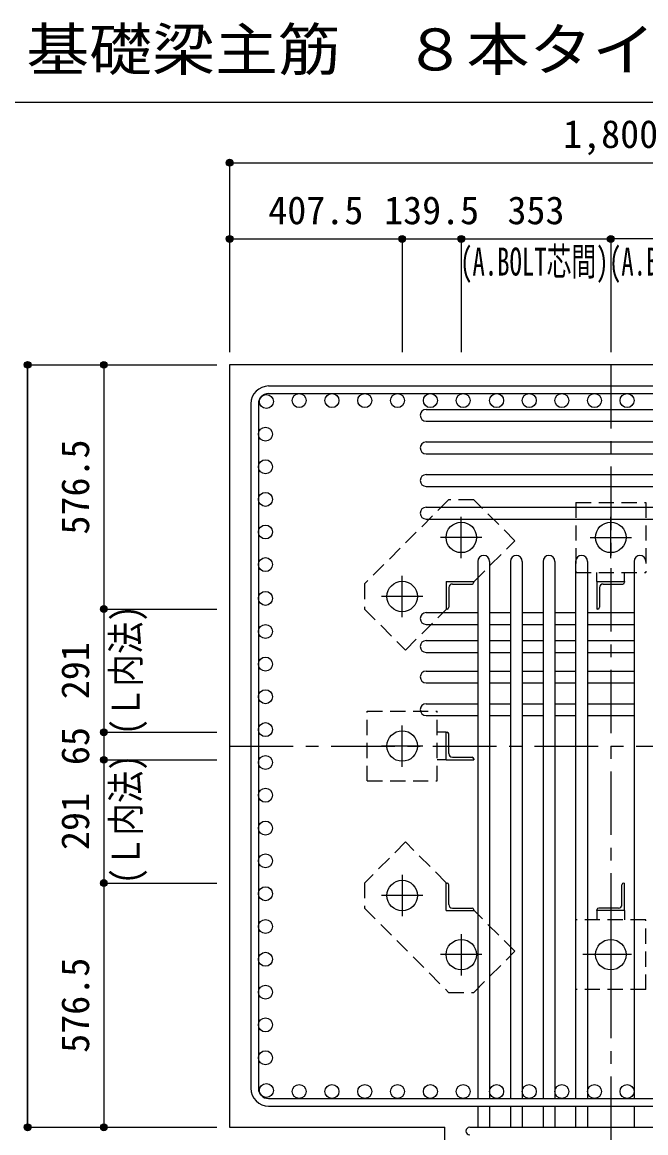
# Model space of a CAD drawing. Units: millimetres at full size, sheet at 1:30. Extents: x -5973 to 5954, y -4195 to 4201.
# Drawn here: x -837 to 635, y -2655 to -33 of the extents above; entities that cross this region are included whole.
import ezdxf
from ezdxf.enums import TextEntityAlignment as Align

# ---------------------------------------------------------------- set-up
doc = ezdxf.new("R2010")
doc.units = ezdxf.units.MM
doc.header["$LTSCALE"] = 30
doc.header["$PDMODE"] = 32
doc.header["$PDSIZE"] = 15
doc.linetypes.add('CHAIN1', pattern=[8, 5, -1, 1, -1])
doc.linetypes.add('DASHED1', pattern=[1.8, 1.2, -0.6])
for name, color, linetype in [('0-1_躯体線', 2, 'Continuous'), ('0-2_アンカーボルト', 4, 'CHAIN1'), ('0-3_立上り筋', 3, 'Continuous'), ('0-4_フープ筋', 7, 'Continuous'), ('0-5_基礎梁筋', 7, 'Continuous'), ('0-6_スタラップ筋', 7, 'Continuous'), ('0-7_文字', 4, 'Continuous'), ('0-9_プレート', 4, 'DASHED1'), ('0-A_アングル', 4, 'Continuous'), ('0-D_寸法', 4, 'Continuous'), ('6-7_文字', 7, 'Continuous'), ('F-0_枠', 6, 'Continuous')]:
    doc.layers.add(name, color=color, linetype=linetype)
doc.styles.add('ＭＳ ゴシック', font='')
doc.styles.get('ＭＳ ゴシック').set_extended_font_data('MS Gothic')

msp = doc.modelspace()

# ---------------------------------------------------------------- linework, layer by layer
at = {"layer": '0-1_躯体線'}
for p, q in [((1852.44, -842.16), (-347.56, -842.16)), ((-347.56, -842.16), (-347.56, -2642.16)), ((-347.56, -2642.16), (160.44, -2642.16)), ((160.44, -3042.16), (160.44, -2642.16))]:
    msp.add_line(p, q, dxfattribs=at)
at = {"layer": '0-2_アンカーボルト'}
for p, q in [((199.44, -1298.46), (199.44, -1200.96)), ((552.44, -1298.36), (552.44, -1200.86)), ((248.14, -1249.66), (150.64, -1249.66)), ((503.64, -1249.66), (601.14, -1249.66)), ((59.94, -1437.96), (59.94, -1340.46)), ((108.64, -1389.16), (11.14, -1389.16)), ((59.94, -1790.96), (59.94, -1693.46)), ((108.64, -1742.16), (11.14, -1742.16)), ((59.94, -2046.46), (59.94, -2143.96)), ((108.74, -2095.16), (11.24, -2095.16)), ((199.44, -2185.96), (199.44, -2283.46)), ((552.44, -2185.96), (552.44, -2283.46)), ((248.24, -2234.66), (150.74, -2234.66)), ((601.24, -2234.66), (486.74, -2234.66))]:
    msp.add_line(p, q, dxfattribs=at)
at = {"layer": '0-2_アンカーボルト', "color": 3, "linetype": 'Continuous'}
for centre in [(199.44, -1249.66), (552.44, -1249.66), (59.94, -1389.16), (59.94, -1742.16), (59.94, -2095.16), (199.44, -2234.66), (552.44, -2234.66)]:
    msp.add_circle(centre, 36, dxfattribs=at)
at = {"layer": '0-3_立上り筋'}
for centre in [(-260.87, -928.86), (-183.41, -926.66), (-105.95, -926.66), (-28.49, -926.66), (48.96, -926.66), (126.42, -926.66), (203.88, -926.66), (282.94, -926.66), (359.94, -926.66), (436.94, -926.66), (513.94, -926.66), (590.94, -926.66), (-263.06, -1005.86), (-263.06, -1082.86), (-263.06, -1159.86), (-263.06, -1236.86), (-263.06, -1313.86), (-263.06, -1393.6), (-263.06, -1471.66), (-263.06, -1548.66), (-263.06, -1625.66), (-263.06, -1703.43), (-263.06, -1780.89), (-263.06, -1858.35), (-263.06, -1935.81), (-263.06, -2013.26), (-263.06, -2090.72), (-263.06, -2168.18), (-263.06, -2245.64), (-263.06, -2323.09), (-263.06, -2400.55), (-263.06, -2478.01), (-260.87, -2555.47), (-183.41, -2557.66), (-105.95, -2557.66), (-28.49, -2557.66), (48.96, -2557.66), (126.42, -2557.66), (203.88, -2557.66), (282.94, -2557.66), (359.94, -2557.66), (436.94, -2557.66), (513.94, -2557.66), (590.94, -2557.66)]:
    msp.add_circle(centre, 16.5, dxfattribs=at)
at = {"layer": '0-4_フープ筋'}
for p, q in [((-255.56, -892.16), (1360.44, -892.16)), ((-255.56, -910.16), (1360.44, -910.16)), ((-297.56, -934.16), (-297.56, -2550.16)), ((-279.56, -934.16), (-279.56, -2550.16)), ((-255.56, -2574.16), (1360.44, -2574.16)), ((-255.56, -2592.16), (1360.44, -2592.16))]:
    msp.add_line(p, q, dxfattribs=at)
for centre, radius, start, end in [((-255.56, -934.16), 42, 90, 180), ((-255.56, -934.16), 24, 90, 180), ((-255.56, -2550.16), 42, 180, 270), ((-255.56, -2550.16), 24, 180, 270)]:
    msp.add_arc(centre, radius, start, end, dxfattribs=at)
at = {"layer": '0-5_基礎梁筋'}
for p, q in [((116.44, -947.36), (1384.44, -947.36)), ((116.44, -975.36), (1384.44, -975.36)), ((116.44, -1024.36), (1384.44, -1024.36)), ((116.44, -1052.36), (1384.44, -1052.36)), ((116.44, -1101.36), (1384.44, -1101.36)), ((116.44, -1129.36), (1384.44, -1129.36)), ((116.44, -1178.36), (1384.44, -1178.36)), ((116.44, -1206.36), (1384.44, -1206.36)), ((238.44, -1306.16), (238.44, -2574.16)), ((266.44, -1306.16), (266.44, -2574.16)), ((315.44, -1306.16), (315.44, -2574.16)), ((343.44, -1306.16), (343.44, -2574.16)), ((392.44, -1306.16), (392.44, -2574.16)), ((420.44, -1306.16), (420.44, -2574.16)), ((469.44, -1306.16), (469.44, -2574.16)), ((497.44, -1306.16), (497.44, -2574.16)), ((607.44, -1306.16), (607.44, -2574.16)), ((116.44, -1427.16), (238.44, -1427.16)), ((266.44, -1427.16), (315.44, -1427.16)), ((343.44, -1427.16), (392.44, -1427.16)), ((420.44, -1427.16), (469.44, -1427.16)), ((497.44, -1427.16), (607.44, -1427.16)), ((116.44, -1455.16), (238.44, -1455.16)), ((266.44, -1455.16), (315.44, -1455.16)), ((343.44, -1455.16), (392.44, -1455.16)), ((420.44, -1455.16), (469.44, -1455.16)), ((497.44, -1455.16), (607.44, -1455.16)), ((116.44, -1493.16), (238.44, -1493.16)), ((266.44, -1493.16), (315.44, -1493.16)), ((343.44, -1493.16), (392.44, -1493.16)), ((420.44, -1493.16), (469.44, -1493.16)), ((497.44, -1493.16), (607.44, -1493.16)), ((116.44, -1521.16), (238.44, -1521.16)), ((266.44, -1521.16), (315.44, -1521.16)), ((343.44, -1521.16), (392.44, -1521.16)), ((420.44, -1521.16), (469.44, -1521.16)), ((497.44, -1521.16), (607.44, -1521.16)), ((116.44, -1565.16), (238.44, -1565.16)), ((266.44, -1565.16), (315.44, -1565.16)), ((343.44, -1565.16), (392.44, -1565.16)), ((420.44, -1565.16), (469.44, -1565.16)), ((497.44, -1565.16), (607.44, -1565.16)), ((116.44, -1593.16), (238.44, -1593.16)), ((266.44, -1593.16), (315.44, -1593.16)), ((343.44, -1593.16), (392.44, -1593.16)), ((420.44, -1593.16), (469.44, -1593.16)), ((497.44, -1593.16), (607.44, -1593.16)), ((116.44, -1642.16), (238.44, -1642.16)), ((266.44, -1642.16), (315.44, -1642.16)), ((343.44, -1642.16), (392.44, -1642.16)), ((420.44, -1642.16), (469.44, -1642.16)), ((497.44, -1642.16), (607.44, -1642.16)), ((116.44, -1670.16), (238.44, -1670.16)), ((266.44, -1670.16), (315.44, -1670.16)), ((343.44, -1670.16), (392.44, -1670.16)), ((420.44, -1670.16), (469.44, -1670.16)), ((497.44, -1670.16), (607.44, -1670.16)), ((238.44, -2592.16), (238.44, -2642.16)), ((266.44, -2592.16), (266.44, -2642.16)), ((315.44, -2592.16), (315.44, -2642.16)), ((343.44, -2592.16), (343.44, -2642.16)), ((392.44, -2592.16), (392.44, -2642.16)), ((420.44, -2592.16), (420.44, -2642.16)), ((469.44, -2592.16), (469.44, -2642.16)), ((497.44, -2592.16), (497.44, -2642.16)), ((607.44, -2592.16), (607.44, -2642.16))]:
    msp.add_line(p, q, dxfattribs=at)
for centre, start, end in [((116.44, -961.36), 90, 270), ((116.44, -1038.36), 90, 270), ((116.44, -1115.36), 90, 270), ((116.44, -1192.36), 90, 270), ((252.44, -1306.16), 0, 180), ((329.44, -1306.16), 0, 180), ((406.44, -1306.16), 0, 180), ((483.44, -1306.16), 0, 180), ((621.44, -1306.16), 0, 180), ((116.44, -1441.16), 90, 270), ((116.44, -1507.16), 90, 270), ((116.44, -1579.16), 90, 270), ((116.44, -1656.16), 90, 270)]:
    msp.add_arc(centre, 14, start, end, dxfattribs=at)
at = {"layer": '0-6_スタラップ筋'}
msp.add_line((219.44, -2642.16), (885.44, -2642.16), dxfattribs=at)
msp.add_arc((219.44, -2651.16), 9, 90, 270, dxfattribs=at)
at = {"layer": '0-9_プレート'}
for p, q in [((169.64, -1160.67), (-29.06, -1359.36)), ((229.04, -1160.67), (169.64, -1160.67)), ((325.94, -1257.57), (229.04, -1160.67)), ((469.94, -1167.16), (634.94, -1167.16)), ((469.94, -1167.16), (469.94, -1332.16)), ((634.94, -1167.16), (634.94, -1332.16)), ((229.84, -1353.66), (325.94, -1257.57)), ((469.94, -1332.16), (634.94, -1332.16)), ((519.94, -1353.66), (519.94, -1332.16)), ((584.94, -1353.66), (584.94, -1332.16)), ((-29.06, -1359.36), (-29.06, -1418.76)), ((-22.56, -1659.66), (142.44, -1659.66)), ((-22.56, -1824.66), (-22.56, -1659.66)), ((142.44, -1824.66), (142.44, -1659.66)), ((163.94, -1709.66), (142.44, -1709.66)), ((163.94, -1774.66), (142.44, -1774.66)), ((-22.56, -1824.66), (142.44, -1824.66)), ((67.84, -1968.66), (-29.06, -2065.56)), ((163.94, -2064.76), (67.84, -1968.66)), ((-29.06, -2065.56), (-29.06, -2124.96)), ((-29.06, -2124.96), (169.64, -2323.66)), ((519.94, -2130.66), (519.94, -2152.16)), ((584.94, -2130.66), (584.94, -2152.16)), ((634.94, -2152.16), (469.94, -2152.16)), ((469.94, -2317.16), (469.94, -2152.16)), ((634.94, -2317.16), (634.94, -2152.16)), ((169.64, -2323.66), (229.04, -2323.66)), ((634.94, -2317.16), (469.94, -2317.16))]:
    msp.add_line(p, q, dxfattribs=at)
for points in [[(-29.06, -1418.76), (67.84, -1515.66), (163.94, -1419.56)], [(229.04, -2323.66), (325.94, -2226.76), (229.84, -2130.66)]]:
    msp.add_lwpolyline(points, dxfattribs=at)
at = {"layer": '0-A_アングル'}
for p, q in [((163.94, -1353.66), (228.94, -1353.66)), ((163.94, -1353.66), (163.94, -1418.66)), ((178.44, -1359.66), (224.94, -1359.66)), ((228.94, -1353.66), (228.94, -1355.66)), ((519.94, -1353.66), (584.94, -1353.66)), ((519.94, -1353.66), (519.94, -1418.66)), ((534.44, -1359.66), (580.94, -1359.66)), ((584.94, -1353.66), (584.94, -1355.66)), ((169.94, -1368.16), (169.94, -1414.66)), ((525.94, -1368.16), (525.94, -1414.66)), ((165.94, -1418.66), (163.94, -1418.66)), ((521.94, -1418.66), (519.94, -1418.66)), ((163.94, -1709.66), (165.94, -1709.66)), ((163.94, -1774.66), (163.94, -1709.66)), ((169.94, -1760.16), (169.94, -1713.66)), ((163.94, -1774.66), (228.94, -1774.66)), ((178.44, -1768.66), (224.94, -1768.66)), ((228.94, -1772.66), (228.94, -1774.66)), ((163.94, -2065.66), (165.94, -2065.66)), ((163.94, -2130.66), (163.94, -2065.66)), ((169.94, -2116.16), (169.94, -2069.66)), ((578.94, -2116.16), (578.94, -2069.66)), ((582.94, -2065.66), (584.94, -2065.66)), ((584.94, -2130.66), (584.94, -2065.66)), ((163.94, -2130.66), (228.94, -2130.66)), ((178.44, -2124.66), (224.94, -2124.66)), ((228.94, -2128.66), (228.94, -2130.66)), ((519.94, -2130.66), (519.94, -2128.66)), ((584.94, -2130.66), (519.94, -2130.66)), ((570.44, -2124.66), (523.94, -2124.66))]:
    msp.add_line(p, q, dxfattribs=at)
for centre, radius, start, end in [((178.44, -1368.16), 8.5, 90, 180), ((224.94, -1355.66), 4, 270, 0), ((534.44, -1368.16), 8.5, 90, 180), ((580.94, -1355.66), 4, 270, 0), ((165.94, -1414.66), 4, 270, 0), ((521.94, -1414.66), 4, 270, 0), ((165.94, -1713.66), 4, 0, 90), ((178.44, -1760.16), 8.5, 180, 270), ((224.94, -1772.66), 4, 0, 90), ((165.94, -2069.66), 4, 0, 90), ((582.94, -2069.66), 4, 90, 180), ((178.44, -2116.16), 8.5, 180, 270), ((570.44, -2116.16), 8.5, 270, 0), ((224.94, -2128.66), 4, 0, 90), ((523.94, -2128.66), 4, 90, 180)]:
    msp.add_arc(centre, radius, start, end, dxfattribs=at)
at = {"layer": '0-D_寸法'}
for p, q in [((-347.56, -365.12), (-347.56, -545.12)), ((-347.56, -365.12), (-347.56, -545.12)), ((-347.56, -365.12), (1452.44, -365.12)), ((-347.56, -365.12), (1452.44, -365.12)), ((-347.56, -545.12), (59.94, -545.12)), ((-347.56, -545.12), (-347.56, -812.16)), ((-347.56, -545.12), (-347.56, -812.16)), ((59.94, -545.12), (199.44, -545.12)), ((59.94, -545.12), (59.94, -812.16)), ((199.44, -545.12), (552.44, -545.12)), ((199.44, -545.12), (199.44, -812.16)), ((905.44, -545.12), (552.44, -545.12)), ((552.44, -545.12), (552.44, -812.16)), ((-824.6, -842.16), (-644.6, -842.16)), ((-824.6, -842.16), (-644.6, -842.16)), ((-824.6, -842.16), (-824.6, -2642.16)), ((-824.6, -2642.16), (-824.6, -842.16)), ((-644.6, -842.16), (-644.6, -1418.66)), ((-644.6, -842.16), (-377.56, -842.16)), ((-644.6, -1418.66), (-377.56, -1418.66)), ((-644.6, -1418.66), (-644.6, -1709.66)), ((-644.6, -1709.66), (-377.56, -1709.66)), ((-644.6, -1709.66), (-644.6, -1774.66)), ((-644.6, -1774.66), (-377.56, -1774.66)), ((-644.6, -1774.66), (-644.6, -2065.66)), ((-644.6, -2065.66), (-377.56, -2065.66)), ((-644.6, -2065.66), (-644.6, -2642.16)), ((-824.6, -2642.16), (-644.6, -2642.16)), ((-644.6, -2642.16), (-377.56, -2642.16)), ((-644.6, -2642.16), (-377.56, -2642.16))]:
    msp.add_line(p, q, dxfattribs=at)
at = {"layer": '0-D_寸法', "linetype": 'CHAIN1'}
for p, q in [((552.44, -842.16), (552.44, -3042.16)), ((-347.56, -1742.16), (1452.44, -1742.16))]:
    msp.add_line(p, q, dxfattribs=at)
at = {"layer": '0-D_寸法'}
for centre, radius in [((-347.56, -365.12), 8), ((-347.56, -365.12), 7.2), ((-347.56, -365.12), 6.4), ((-347.56, -365.12), 5.6), ((-347.56, -365.12), 4.8), ((-347.56, -365.12), 4), ((-347.56, -365.12), 3.2), ((-347.56, -365.12), 2.4), ((-347.56, -365.12), 1.6), ((-347.56, -365.12), 0.8), ((-347.56, -545.12), 8), ((-347.56, -545.12), 8), ((-347.56, -545.12), 7.2), ((-347.56, -545.12), 7.2), ((-347.56, -545.12), 6.4), ((-347.56, -545.12), 6.4), ((-347.56, -545.12), 5.6), ((-347.56, -545.12), 5.6), ((-347.56, -545.12), 4.8), ((-347.56, -545.12), 4.8), ((-347.56, -545.12), 4), ((-347.56, -545.12), 4), ((-347.56, -545.12), 3.2), ((-347.56, -545.12), 3.2), ((-347.56, -545.12), 2.4), ((-347.56, -545.12), 2.4), ((-347.56, -545.12), 1.6), ((-347.56, -545.12), 1.6), ((-347.56, -545.12), 0.8), ((-347.56, -545.12), 0.8), ((59.94, -545.12), 8), ((59.94, -545.12), 8), ((59.94, -545.12), 7.2), ((59.94, -545.12), 7.2), ((59.94, -545.12), 6.4), ((59.94, -545.12), 6.4), ((59.94, -545.12), 5.6), ((59.94, -545.12), 5.6), ((59.94, -545.12), 4.8), ((59.94, -545.12), 4.8), ((59.94, -545.12), 4), ((59.94, -545.12), 4), ((59.94, -545.12), 3.2), ((59.94, -545.12), 3.2), ((59.94, -545.12), 2.4), ((59.94, -545.12), 2.4), ((59.94, -545.12), 1.6), ((59.94, -545.12), 1.6), ((59.94, -545.12), 0.8), ((59.94, -545.12), 0.8), ((199.44, -545.12), 8), ((199.44, -545.12), 8), ((199.44, -545.12), 7.2), ((199.44, -545.12), 7.2), ((199.44, -545.12), 6.4), ((199.44, -545.12), 6.4), ((199.44, -545.12), 5.6), ((199.44, -545.12), 5.6), ((199.44, -545.12), 4.8), ((199.44, -545.12), 4.8), ((199.44, -545.12), 4), ((199.44, -545.12), 4), ((199.44, -545.12), 3.2), ((199.44, -545.12), 3.2), ((199.44, -545.12), 2.4), ((199.44, -545.12), 2.4), ((199.44, -545.12), 1.6), ((199.44, -545.12), 1.6), ((199.44, -545.12), 0.8), ((199.44, -545.12), 0.8), ((552.44, -545.12), 8), ((552.44, -545.12), 7.2), ((552.44, -545.12), 6.4), ((552.44, -545.12), 5.6), ((552.44, -545.12), 4.8), ((552.44, -545.12), 4), ((552.44, -545.12), 3.2), ((552.44, -545.12), 2.4), ((552.44, -545.12), 1.6), ((552.44, -545.12), 0.8), ((-824.6, -842.16), 8), ((-824.6, -842.16), 7.2), ((-824.6, -842.16), 6.4), ((-824.6, -842.16), 5.6), ((-824.6, -842.16), 4.8), ((-824.6, -842.16), 4), ((-644.6, -842.16), 8), ((-644.6, -842.16), 8), ((-644.6, -842.16), 7.2), ((-644.6, -842.16), 7.2), ((-644.6, -842.16), 6.4), ((-644.6, -842.16), 6.4), ((-644.6, -842.16), 5.6), ((-644.6, -842.16), 5.6), ((-644.6, -842.16), 4.8), ((-644.6, -842.16), 4.8), ((-644.6, -842.16), 4), ((-644.6, -842.16), 4), ((-824.6, -842.16), 3.2), ((-824.6, -842.16), 2.4), ((-824.6, -842.16), 1.6), ((-824.6, -842.16), 0.8), ((-644.6, -842.16), 3.2), ((-644.6, -842.16), 3.2), ((-644.6, -842.16), 2.4), ((-644.6, -842.16), 2.4), ((-644.6, -842.16), 1.6), ((-644.6, -842.16), 1.6), ((-644.6, -842.16), 0.8), ((-644.6, -842.16), 0.8), ((-644.6, -1418.66), 8), ((-644.6, -1418.66), 8), ((-644.6, -1418.66), 7.2), ((-644.6, -1418.66), 7.2), ((-644.6, -1418.66), 6.4), ((-644.6, -1418.66), 6.4), ((-644.6, -1418.66), 5.6), ((-644.6, -1418.66), 5.6), ((-644.6, -1418.66), 4.8), ((-644.6, -1418.66), 4.8), ((-644.6, -1418.66), 4), ((-644.6, -1418.66), 4), ((-644.6, -1418.66), 3.2), ((-644.6, -1418.66), 3.2), ((-644.6, -1418.66), 2.4), ((-644.6, -1418.66), 2.4), ((-644.6, -1418.66), 1.6), ((-644.6, -1418.66), 1.6), ((-644.6, -1418.66), 0.8), ((-644.6, -1418.66), 0.8), ((-644.6, -1709.66), 8), ((-644.6, -1709.66), 8), ((-644.6, -1709.66), 7.2), ((-644.6, -1709.66), 7.2), ((-644.6, -1709.66), 6.4), ((-644.6, -1709.66), 6.4), ((-644.6, -1709.66), 5.6), ((-644.6, -1709.66), 5.6), ((-644.6, -1709.66), 4.8), ((-644.6, -1709.66), 4.8), ((-644.6, -1709.66), 4), ((-644.6, -1709.66), 4), ((-644.6, -1709.66), 3.2), ((-644.6, -1709.66), 3.2), ((-644.6, -1709.66), 2.4), ((-644.6, -1709.66), 2.4), ((-644.6, -1709.66), 1.6), ((-644.6, -1709.66), 1.6), ((-644.6, -1709.66), 0.8), ((-644.6, -1709.66), 0.8), ((-644.6, -1774.66), 8), ((-644.6, -1774.66), 8), ((-644.6, -1774.66), 7.2), ((-644.6, -1774.66), 7.2), ((-644.6, -1774.66), 6.4), ((-644.6, -1774.66), 6.4), ((-644.6, -1774.66), 5.6), ((-644.6, -1774.66), 5.6), ((-644.6, -1774.66), 4.8), ((-644.6, -1774.66), 4.8), ((-644.6, -1774.66), 4), ((-644.6, -1774.66), 4), ((-644.6, -1774.66), 3.2), ((-644.6, -1774.66), 3.2), ((-644.6, -1774.66), 2.4), ((-644.6, -1774.66), 2.4), ((-644.6, -1774.66), 1.6), ((-644.6, -1774.66), 1.6), ((-644.6, -1774.66), 0.8), ((-644.6, -1774.66), 0.8), ((-644.6, -2065.66), 8), ((-644.6, -2065.66), 8), ((-644.6, -2065.66), 7.2), ((-644.6, -2065.66), 7.2), ((-644.6, -2065.66), 6.4), ((-644.6, -2065.66), 6.4), ((-644.6, -2065.66), 5.6), ((-644.6, -2065.66), 5.6), ((-644.6, -2065.66), 4.8), ((-644.6, -2065.66), 4.8), ((-644.6, -2065.66), 4), ((-644.6, -2065.66), 4), ((-644.6, -2065.66), 3.2), ((-644.6, -2065.66), 3.2), ((-644.6, -2065.66), 2.4), ((-644.6, -2065.66), 2.4), ((-644.6, -2065.66), 1.6), ((-644.6, -2065.66), 1.6), ((-644.6, -2065.66), 0.8), ((-644.6, -2065.66), 0.8), ((-824.6, -2642.16), 8), ((-824.6, -2642.16), 7.2), ((-824.6, -2642.16), 6.4), ((-824.6, -2642.16), 5.6), ((-824.6, -2642.16), 4.8), ((-824.6, -2642.16), 4), ((-824.6, -2642.16), 3.2), ((-824.6, -2642.16), 2.4), ((-824.6, -2642.16), 1.6), ((-824.6, -2642.16), 0.8), ((-644.6, -2642.16), 8), ((-644.6, -2642.16), 8), ((-644.6, -2642.16), 7.2), ((-644.6, -2642.16), 7.2), ((-644.6, -2642.16), 6.4), ((-644.6, -2642.16), 6.4), ((-644.6, -2642.16), 5.6), ((-644.6, -2642.16), 5.6), ((-644.6, -2642.16), 4.8), ((-644.6, -2642.16), 4.8), ((-644.6, -2642.16), 4), ((-644.6, -2642.16), 4), ((-644.6, -2642.16), 3.2), ((-644.6, -2642.16), 3.2), ((-644.6, -2642.16), 2.4), ((-644.6, -2642.16), 2.4), ((-644.6, -2642.16), 1.6), ((-644.6, -2642.16), 1.6), ((-644.6, -2642.16), 0.8), ((-644.6, -2642.16), 0.8)]:
    msp.add_circle(centre, radius, dxfattribs=at)
at = {"layer": '0-D_寸法', "color": 7}
for p in [(-347.56, -365.12), (-347.56, -365.12), (-347.56, -545.12), (-347.56, -545.12), (59.94, -545.12), (199.44, -545.12), (199.44, -545.12), (552.44, -545.12), (-824.6, -842.16), (-644.6, -842.16), (-644.6, -842.16), (-644.6, -1418.66), (-644.6, -1418.66), (-644.6, -1709.66), (-644.6, -1709.66), (-644.6, -1774.66), (-644.6, -1774.66), (-644.6, -2065.66), (-644.6, -2065.66), (-824.6, -2642.16), (-644.6, -2642.16), (-644.6, -2642.16)]:
    msp.add_point(p, dxfattribs=at)
at = {"layer": 'F-0_枠', "color": 2}
msp.add_line((-5972.88, -222.05), (3723.6, -222.05), dxfattribs=at)

# ---------------------------------------------------------------- texts
at = {"layer": '0-7_文字', "style": 'ＭＳ ゴシック', "width": 0.65}
for p in [(196.7, -651.26), (548.18, -651.26)]:
    msp.add_text('(A.BOLT芯間)', height=65.98, dxfattribs=at).set_placement(p, align=Align.BOTTOM_LEFT)
at = {"layer": '0-7_文字', "style": 'ＭＳ ゴシック', "width": 0.85}
for p in [(-540.02, -1716.16), (-540.02, -2068.17)]:
    msp.add_text('(Ｌ内法)', height=65.98, rotation=90, dxfattribs=at).set_placement(p, align=Align.BOTTOM_LEFT)
at = {"layer": '0-D_寸法', "style": 'ＭＳ ゴシック'}
for s, p in [('1,800', (439.94, -350.12)), ('407.5', (-256.31, -530.12)), ('139.5', (17.19, -530.12)), ('353', (308.44, -530.12))]:
    msp.add_text(s, height=65.98, dxfattribs=at).set_placement(p, align=Align.BOTTOM_LEFT)
for s, p in [('576.5', (-659.6, -1242.91)), ('291', (-659.6, -1631.66)), ('65', (-659.6, -1787.16)), ('291', (-659.6, -1987.66)), ('576.5', (-659.6, -2466.41))]:
    msp.add_text(s, height=65.98, rotation=90, dxfattribs=at).set_placement(p, align=Align.BOTTOM_LEFT)
at = {"layer": '6-7_文字', "color": 2, "style": 'ＭＳ ゴシック', "width": 1.1}
msp.add_text('\u3000\u3000基礎梁主筋\u3000８本タイプ', height=98.97, dxfattribs=at).set_placement((-1124.64, -177.05), align=Align.BOTTOM_LEFT)

doc.saveas('drawing.dxf')
